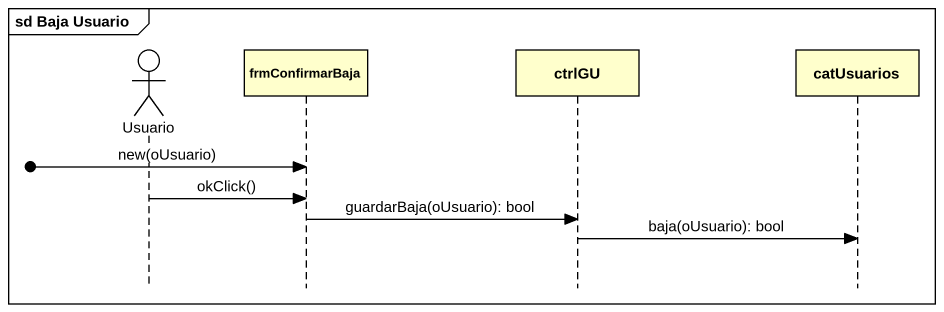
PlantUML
@startuml
mainframe sd Baja Usuario
hide footbox
actor Usuario
participant frmConfirmarBaja
participant ctrlGU
participant catUsuarios

[o-> frmConfirmarBaja : new(oUsuario)
Usuario -> frmConfirmarBaja : okClick()
frmConfirmarBaja -> ctrlGU : guardarBaja(oUsuario): bool
ctrlGU -> catUsuarios : baja(oUsuario): bool
@enduml
